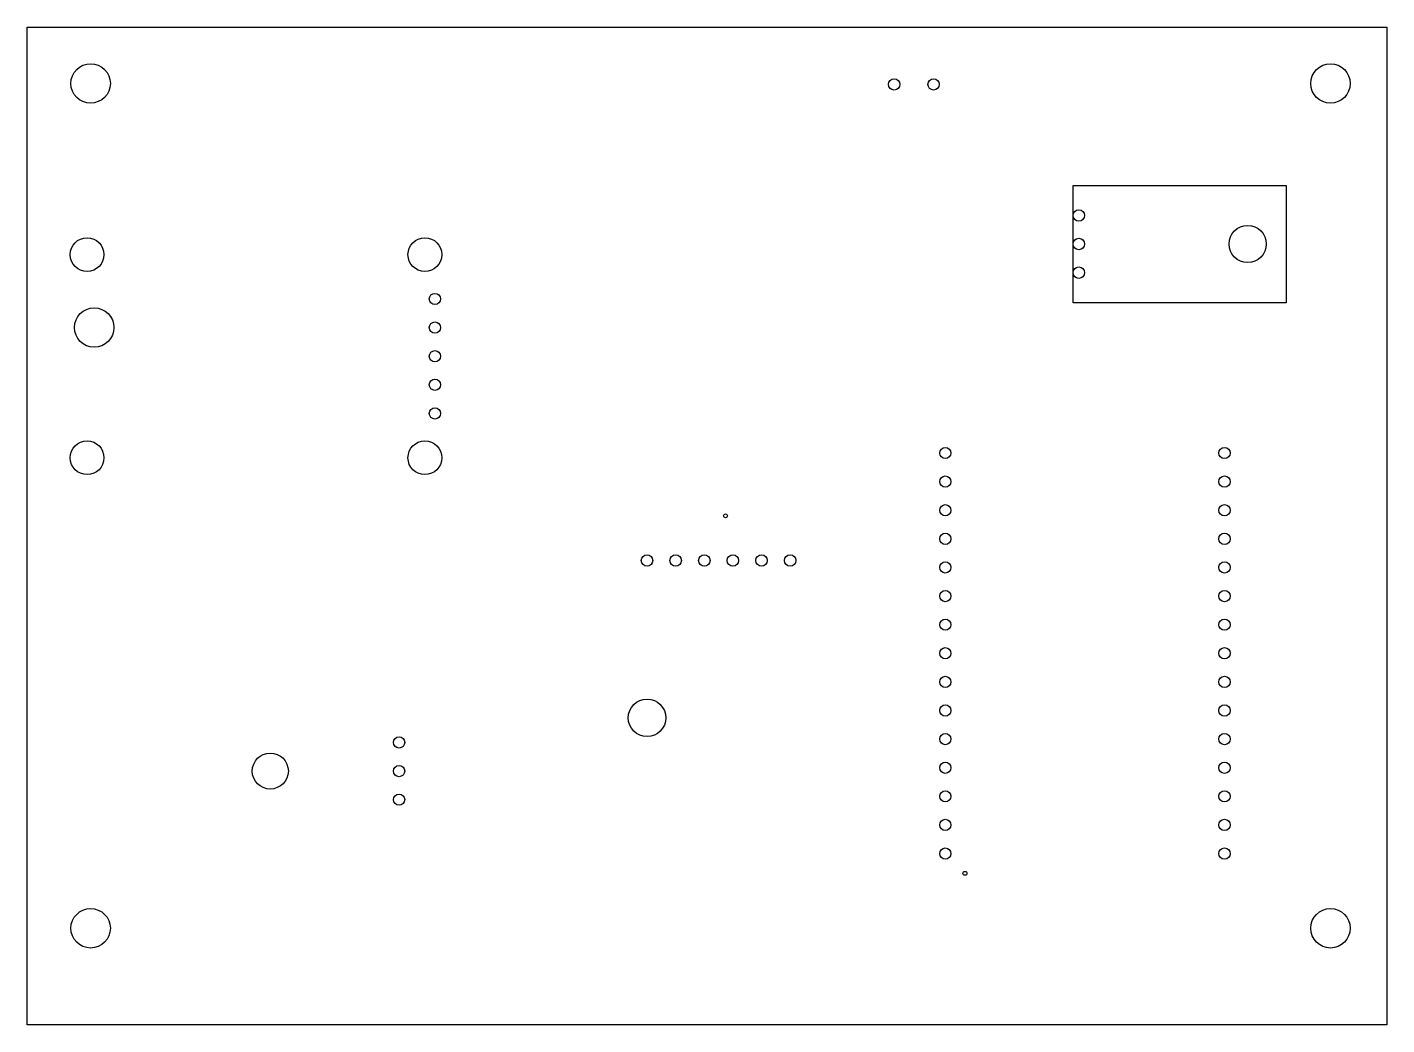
# Model space of a CAD drawing. Header units: millimetres. Extents: x -121 to 0, y -89 to 0.
import ezdxf

# ---------------------------------------------------------------- set-up
doc = ezdxf.new("R2010")
doc.units = ezdxf.units.MM
doc.layers.get('0').update_dxf_attribs({"linetype": 'CONTINUOUS'})

msp = doc.modelspace()

# ---------------------------------------------------------------- linework, layer by layer
for points in [[(0, 0), (0, -88.57), (-120.63, -88.57), (-120.63, 0)], [(-27.838, -14.046), (-8.915, -14.046), (-8.915, -24.46), (-27.838, -24.46)]]:
    msp.add_lwpolyline(points, close=True)
for centre, radius in [((-115, -5), 1.75), ((-5, -5), 1.75), ((-43.71, -5.08), 0.5), ((-40.21, -5.08), 0.5), ((-27.33, -16.713), 0.508), ((-12.344, -19.253), 1.651), ((-115.316, -20.193), 1.5), ((-85.344, -20.193), 1.5), ((-27.33, -19.253), 0.508), ((-27.33, -21.793), 0.508), ((-84.455, -24.13), 0.5), ((-114.681, -26.67), 1.75), ((-84.455, -26.67), 0.5), ((-84.455, -29.21), 0.5), ((-84.455, -31.75), 0.5), ((-84.455, -34.29), 0.5), ((-115.316, -38.227), 1.5), ((-85.344, -38.227), 1.5), ((-39.17, -37.805), 0.5), ((-14.4, -37.805), 0.5), ((-39.17, -40.345), 0.5), ((-14.4, -40.345), 0.5), ((-58.674, -43.383), 0.175), ((-39.17, -42.885), 0.5), ((-14.4, -42.885), 0.5), ((-39.17, -45.425), 0.5), ((-14.4, -45.425), 0.5), ((-65.634, -47.346), 0.508), ((-63.094, -47.346), 0.508), ((-60.554, -47.346), 0.508), ((-58.014, -47.346), 0.508), ((-55.474, -47.346), 0.508), ((-52.934, -47.346), 0.508), ((-39.17, -47.965), 0.5), ((-14.4, -47.965), 0.5), ((-39.17, -50.505), 0.5), ((-14.4, -50.505), 0.5), ((-39.17, -53.045), 0.5), ((-14.4, -53.045), 0.5), ((-39.17, -55.585), 0.5), ((-14.4, -55.585), 0.5), ((-39.17, -58.125), 0.5), ((-14.4, -58.125), 0.5), ((-65.634, -61.316), 1.665), ((-39.17, -60.665), 0.5), ((-14.4, -60.665), 0.5), ((-39.17, -63.205), 0.5), ((-14.4, -63.205), 0.5), ((-87.63, -63.5), 0.5), ((-99.06, -66.04), 1.6), ((-87.63, -66.04), 0.5), ((-39.17, -65.745), 0.5), ((-14.4, -65.745), 0.5), ((-87.63, -68.58), 0.5), ((-39.17, -68.285), 0.5), ((-14.4, -68.285), 0.5), ((-39.17, -70.825), 0.5), ((-14.4, -70.825), 0.5), ((-39.17, -73.365), 0.5), ((-14.4, -73.365), 0.5), ((-37.427, -75.12), 0.175), ((-115, -80), 1.75), ((-5, -80), 1.75)]:
    msp.add_circle(centre, radius)

doc.saveas('drawing.dxf')
